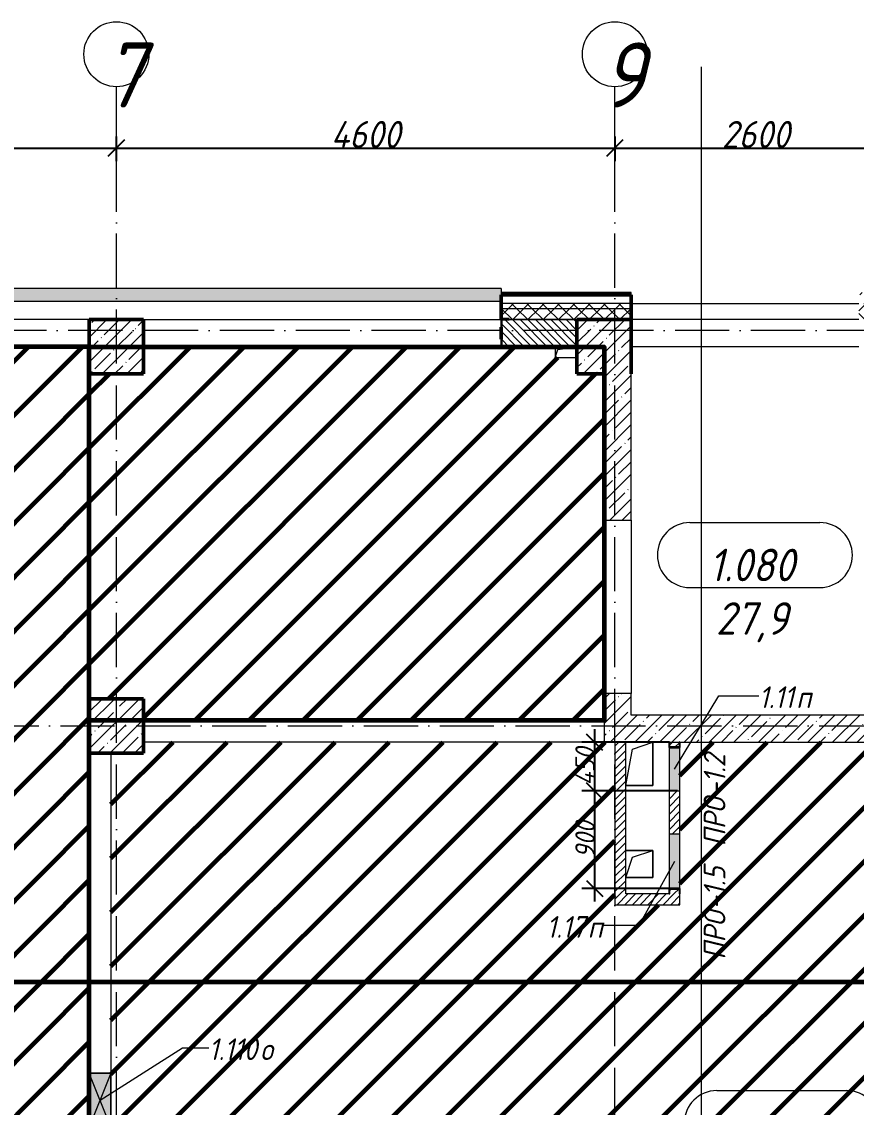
# Model space of a CAD drawing. Header units: millimetres. Extents: x -606178 to 312196, y -19338 to 632709.
# Drawn here: x -416854 to -409153, y 492255 to 502275 of the extents above; entities that cross this region are included whole.
import ezdxf

# ---------------------------------------------------------------- set-up
doc = ezdxf.new("R2010")
doc.units = ezdxf.units.MM
doc.linetypes.add('50_200_ШТРИХ_1Т_ш5_п1_п1_', pattern=[700, 500, -100, 0, -100])
for name, color, linetype, lineweight in [('6.4.1) Окр пт с инж. ПТ2.16', 3, 'Continuous', 60), ('A-____-____-DIMS', 7, 'Continuous', 9), ('A-DETL-GENF-OTLN', 7, 'Continuous', 9), ('A-FLOR-____-OTLN', 7, 'Continuous', 9), ('A-GENM-____-MCUT', 7, 'Continuous', 25), ('A-GENM-____-OTLN', 7, 'Continuous', 9), ('A-GENM-____-OTLN-1', 7, 'Continuous', 25), ('A-GLAZ-____-IDEN', 7, 'Continuous', 9), ('A-GLAZ-____-OTLN', 7, 'Continuous', 9), ('A-WALL-____-MCUT-1', 7, 'Continuous', 9), ('A-WALL-____-MCUT-2', 7, 'Continuous', 50), ('A-WALL-____-MCUT-3', 7, 'Continuous', 9), ('A-WALL-____-OTLN', 7, 'Continuous', 9), ('A-WALL-____-PATT-1', 7, 'Continuous', 9), ('A-WALL-FNSH-MCUT-1', 7, 'Continuous', 9), ('I-WALL-____-OTLN', 7, 'Continuous', 9), ('S-COLS-____-MCUT', 7, 'Continuous', 50), ('S-COLS-____-OTLN', 7, 'Continuous', 9), ('S-GRID-____-IDEN', 7, 'Continuous', 9), ('S-GRID-____-OTLN-1', 7, '50_200_ШТРИХ_1Т_ш5_п1_п1_', 9)]:
    doc.layers.add(name, color=color, linetype=linetype, lineweight=lineweight)
for name, color, linetype, lineweight, true_color in [('A-AREA-IDEN-1', 7, 'Continuous', 9, 0x000000), ('A-GLAZ-____-OTLN-1', 7, 'Continuous', 9, 0xc0c0c0), ('G-____-____-SYMB-1', 9, 'Continuous', 9, 0x808080)]:
    doc.layers.add(name, color=color, linetype=linetype, lineweight=lineweight, true_color=true_color)
doc.styles.add('ISOCPEUR_I', font='isocpeui.ttf', dxfattribs={"width": 0.9, "height": 2.5})
doc.styles.add('ISOCPEUR_I_10', font='isocpeui.ttf', dxfattribs={"width": 0.9, "height": 180})
doc.styles.add('ISOCPEUR_I_9', font='isocpeui.ttf', dxfattribs={"width": 0.9, "height": 250})
doc.dimstyles.new('ISO-1_8_0_9К_СРЕДНИЙ_Кладочные_3', dxfattribs={"dimscale": 304.8, "dimtxt": 179.276612, "dimasz": 0.492126, "dimexe": 0.393701, "dimexo": 0, "dimgap": 0, "dimtad": 1, "dimdec": 3, "dimrnd": 0.001, "dimdsep": 46, "dimtxsty": 'ISOCPEUR_I_10', "dimblk1": 'OBLIQUE', "dimblk2": 'OBLIQUE', "dimsah": 1, "dimcen": 0.09, "dimdle": 0.393701, "dimazin": 0, "dimtfac": 1, "dimtdec": 4, "dimtix": 1, "dimtmove": 0, "dimatfit": 3, "dimfxl": 1, "dimtvp": 1, "dimtolj": 1, "dimtzin": 0, "dimarcsym": 2})
doc.dimstyles.new('ISO-2_5_0_9К_БОЛЬШОЙ_ОСИ', dxfattribs={"dimscale": 304.8, "dimtxt": 248.995294, "dimasz": 0.492126, "dimexe": 0.393701, "dimexo": 0, "dimgap": 0, "dimtad": 1, "dimdec": 0, "dimzin": 0, "dimdsep": 46, "dimtxsty": 'ISOCPEUR_I_9', "dimblk1": 'OBLIQUE', "dimblk2": 'OBLIQUE', "dimsah": 1, "dimcen": 0.09, "dimdle": 0.393701, "dimazin": 0, "dimtfac": 1, "dimtdec": 4, "dimtix": 1, "dimtmove": 0, "dimatfit": 3, "dimfxl": 1, "dimtvp": 1, "dimtolj": 1, "dimtzin": 0, "dimarcsym": 2})
pattern_1 = [(45, (-425830.77, 451794.26), (-70.71068, 70.71068), []), (135, (-425830.77, 451794.26), (-70.71068, -70.71068), [])]
pattern_2 = [(45, (-425830.77, 451794.26), (-114.04925, 114.04925), []), (45, (-425716.72, 451794.26), (-114.04925, 114.04925), [201.612, -40.322, 3.353, -36.97])]
pattern_3 = [(45, (-425830.77, 451794.26), (-35.35534, 35.35534), [])]

# ---------------------------------------------------------------- blocks, each defined once
blk = doc.blocks.new('BSC_Колонна _Прямоугольная - 500х500-V7-АР1_План отверстий 1 этажа в осях 1-64_А-ГГ')
at = {"layer": 'S-COLS-____-OTLN'}
h = blk.add_hatch(dxfattribs=at)
h.set_pattern_fill('FP_35', color=256, style=0, pattern_type=2)
h.set_pattern_definition([(45, (-9850, -43981.04), (-114.04925, 114.04925), []), (45, (-9735.95, -43981.04), (-114.04925, 114.04925), [201.613, -40.323, 3.353, -36.97])])
h.paths.add_polyline_path([(-250, -250), (250, -250), (250, 250), (-250, 250)], flags=0)
at = {"layer": 'S-COLS-____-MCUT'}
for p, q in [((250, 250), (-250, 250)), ((-250, 250), (-250, -250)), ((250, -250), (250, 250)), ((-250, -250), (250, -250))]:
    blk.add_line(p, q, dxfattribs=at)
blk = doc.blocks.new('BSC_Колонна _Прямоугольная - 500х500-V80-АР1_План отверстий 1 этажа в осях 1-64_А-ГГ')
at = {"layer": 'S-COLS-____-OTLN'}
h = blk.add_hatch(dxfattribs=at)
h.set_pattern_fill('FP_112', color=256, style=0, pattern_type=2)
h.set_pattern_definition([(45, (-9850, -47481.04), (-114.04925, 114.04925), []), (45, (-9735.95, -47481.04), (-114.04925, 114.04925), [201.613, -40.323, 3.353, -36.97])])
h.paths.add_polyline_path([(-250, -250), (250, -250), (250, 250), (-250, 250)], flags=0)
at = {"layer": 'S-COLS-____-MCUT'}
for p, q in [((250, 250), (-250, 250)), ((-250, 250), (-250, -250)), ((250, -250), (250, 250)), ((-250, -250), (250, -250))]:
    blk.add_line(p, q, dxfattribs=at)
blk = doc.blocks.new('Фахверк_СКБ_Уголок - 250_2700-27497298-АР1_План отверстий 1 этажа в осях 1-64_А-ГГ')
at = {"layer": 'A-GENM-____-MCUT'}
for p, q in [((200, 181), (125, 181)), ((125, 181), (125, 106)), ((125, 106), (131, 106)), ((131, 106), (131, 175)), ((131, 175), (200, 175)), ((200, 175), (200, 181)), ((131, -6), (125, -6)), ((125, -6), (125, -81)), ((125, -81), (200, -81)), ((131, -75), (131, -6)), ((200, -75), (131, -75)), ((200, -81), (200, -75))]:
    blk.add_line(p, q, dxfattribs=at)
blk = doc.blocks.new('AR_Отверстие Ниша - Лючок-32403523-АР1_План отверстий 1 этажа в осях 1-64_А-ГГ')
at = {"layer": 'A-GLAZ-____-OTLN'}
blk.add_hatch(color=256, dxfattribs=at).paths.add_polyline_path([(-200, 50), (-200, -50), (200, -50), (200, 50), (153, 50)], flags=0)
for p, q in [((200, 50), (-200, 50)), ((-200, 50), (-200, -50)), ((-200, -50), (200, -50))]:
    blk.add_line(p, q, dxfattribs=at)
blk = doc.blocks.new('AR_Отверстие Ниша - Лючок-32403555-АР1_План отверстий 1 этажа в осях 1-64_А-ГГ')
at = {"layer": 'A-GLAZ-____-OTLN'}
blk.add_hatch(color=256, dxfattribs=at).paths.add_polyline_path([(-250, 50), (-250, -50), (250, -50), (250, 50)], flags=0)
for p, q in [((250, 50), (-250, 50)), ((250, -50), (250, 50)), ((-250, -50), (250, -50))]:
    blk.add_line(p, q, dxfattribs=at)
blk = doc.blocks.new('154_Фахверк_СКБ_Швеллер - Тип_100_4010_1-28088705-АР1_План отверстий 1 этажа в осях 1-64_А-ГГ')
at = {"layer": 'A-GENM-____-MCUT'}
for p, q in [((175, 50), (125, 50)), ((125, 50), (125, -50)), ((128, 47), (175, 47)), ((128, -47), (128, 47)), ((175, 47), (175, 50)), ((125, -50), (175, -50)), ((175, -47), (128, -47)), ((175, -50), (175, -47))]:
    blk.add_line(p, q, dxfattribs=at)
blk = doc.blocks.new('AR_Отверстие прямоугольное _в плите_ - AR_Отверстие прямоугольное _в плите_-30458064-АР1_План отверстий 1 этажа в осях 1-64_А-ГГ')
at = {"layer": 'A-GENM-____-OTLN'}
for p, q in [((125, 125), (-125, 125)), ((-63, 63), (125, 125)), ((125, -125), (125, 125)), ((-125, -125), (-63, 63)), ((-125, -125), (125, -125))]:
    blk.add_line(p, q, dxfattribs=at)
blk = doc.blocks.new('AR_Отверстие прямоугольное _в плите_ - AR_Отверстие прямоугольное _в плите_-V169-АР1_План отверстий 1 этажа в осях 1-64_А-ГГ')
at = {"layer": 'A-GENM-____-OTLN'}
for p, q in [((-125, -200), (-63, 137)), ((-63, 137), (125, 200)), ((125, -200), (125, 200)), ((-125, -200), (125, -200))]:
    blk.add_line(p, q, dxfattribs=at)
blk = doc.blocks.new('AR_Отверстие прямоугольное _в плите_ - AR_Отверстие прямоугольное _в плите_-30511731-АР1_План отверстий 1 этажа в осях 1-64_А-ГГ')
at = {"layer": 'A-GENM-____-OTLN'}
for p, q in [((-100, 50), (-100, -50)), ((-100, -50), (-75, 25)), ((-75, 25), (100, 50)), ((-100, -50), (100, -50))]:
    blk.add_line(p, q, dxfattribs=at)
blk = doc.blocks.new('Отлив_СКБ - Отлив витража_120_НВФ-31885342-АР1_План отверстий 1 этажа в осях 1-64_А-ГГ')
at = {"layer": 'A-GLAZ-____-OTLN-1'}
for points in [[(0, 0), (0, -2), (7800, -2), (7800, 0), (2810, 0)], [(0, -2), (0, -120), (7800, -120), (7800, -2), (2810, -2)]]:
    blk.add_hatch(color=256, dxfattribs=at).paths.add_polyline_path(points, flags=0)
at = {"layer": 'A-GLAZ-____-OTLN'}
for p, q in [((0, 0), (7800, 0)), ((7800, -2), (0, -2)), ((0, -120), (0, -83)), ((7800, -83), (7800, -120)), ((0, -120), (7800, -120))]:
    blk.add_line(p, q, dxfattribs=at)
blk = doc.blocks.new('AR_Отверстие прямоугольное _в стене__БезПР - AR_Отверстие прямоугольное _в стене__БезПР-36427908-АР1_План отверстий 1 этажа в осях 1-64_А-ГГ')
at = {"layer": 'A-GLAZ-____-OTLN'}
blk.add_hatch(color=256, dxfattribs=at).paths.add_polyline_path([(250, -100), (250, 100), (-250, 100), (-250, -100)], flags=0)
at = {"layer": 'A-DETL-GENF-OTLN'}
for p, q in [((-250, -100), (-250, 100)), ((-250, 100), (250, 100)), ((250, 100), (-250, -100)), ((-250, 100), (250, -100)), ((250, 100), (-250, 100)), ((-250, 100), (-250, -100)), ((250, 100), (250, -100)), ((250, -100), (250, 100)), ((250, -100), (-250, -100)), ((-250, -100), (250, -100))]:
    blk.add_line(p, q, dxfattribs=at)
at = {"layer": 'A-GLAZ-____-OTLN'}
blk.add_line((250, 100), (-250, 100), dxfattribs=at)
blk = doc.blocks.new('Ось сетки - Круг_Ø6_00__ISO-2_5_0_9K_-25732049-АР1_План отверстий 1 этажа в осях 1-64_А-ГГ')
at = {"layer": 'S-GRID-____-IDEN'}
blk.add_circle((0, 0), 3, dxfattribs=at)
blk = doc.blocks.new('_Oblique')
at = {"color": 0, "linetype": 'ByBlock', "lineweight": -2}
blk.add_line((-0.5, -0.5), (0.5, 0.5), dxfattribs=at)
blk = doc.blocks.new('*D4251')
at = {"layer": 'A-____-____-DIMS', "color": 0, "lineweight": -2, "transparency": 16777216}
for p, q in [((-411566, 494155), (-411566, 495295)), ((-410802, 495175), (-411686, 495175)), ((-410833, 494275), (-411686, 494275))]:
    blk.add_line(p, q, dxfattribs=at)
at = {"layer": 'Defpoints', "color": 0, "transparency": 16777216}
for p in [(-411566, 495175), (-410802, 495175), (-410833, 494275)]:
    blk.add_point(p, dxfattribs=at)
at = {"layer": 'A-____-____-DIMS', "color": 0, "lineweight": -2, "transparency": 16777216, "xscale": 150, "yscale": 150, "zscale": 150}
for p, rotation in [((-411566, 495175), 90), ((-411566, 494275), 270)]:
    blk.add_blockref('_Oblique', p, dxfattribs=dict(at, rotation=rotation))
at = {"layer": 'A-____-____-DIMS', "color": 0, "transparency": 16777216, "insert": (-411656, 494725), "char_height": 180, "width": 409.58, "attachment_point": 5, "rotation": 90, "style": 'ISOCPEUR_I_10'}
blk.add_mtext('\\A1;900', dxfattribs=at)
blk = doc.blocks.new('*D4252')
at = {"layer": 'A-____-____-DIMS', "color": 0, "lineweight": -2, "transparency": 16777216}
for p, q in [((-411566, 495055), (-411566, 495745)), ((-410881, 495625), (-411686, 495625)), ((-410802, 495175), (-411686, 495175))]:
    blk.add_line(p, q, dxfattribs=at)
at = {"layer": 'Defpoints', "color": 0, "transparency": 16777216}
for p in [(-411566, 495625), (-410881, 495625), (-410802, 495175)]:
    blk.add_point(p, dxfattribs=at)
at = {"layer": 'A-____-____-DIMS', "color": 0, "lineweight": -2, "transparency": 16777216, "xscale": 150, "yscale": 150, "zscale": 150}
for p, rotation in [((-411566, 495625), 90), ((-411566, 495175), 270)]:
    blk.add_blockref('_Oblique', p, dxfattribs=dict(at, rotation=rotation))
at = {"layer": 'A-____-____-DIMS', "color": 0, "transparency": 16777216, "insert": (-411656, 495400), "char_height": 180, "width": 426.13, "attachment_point": 5, "rotation": 90, "style": 'ISOCPEUR_I_10'}
blk.add_mtext('\\A1;450', dxfattribs=at)
blk = doc.blocks.new('*D4282')
at = {"layer": 'A-____-____-DIMS', "color": 0, "lineweight": -2, "transparency": 16777216}
for p, q in [((-420381, 501215), (-420381, 500989)), ((-415981, 501215), (-415981, 500989)), ((-420501, 501109), (-415861, 501109))]:
    blk.add_line(p, q, dxfattribs=at)
at = {"layer": 'Defpoints', "color": 0, "transparency": 16777216}
for p in [(-420381, 501215), (-415981, 501215), (-415981, 501109)]:
    blk.add_point(p, dxfattribs=at)
at = {"layer": 'A-____-____-DIMS', "color": 0, "lineweight": -2, "transparency": 16777216, "xscale": 150, "yscale": 150, "zscale": 150, "rotation": 180}
blk.add_blockref('_Oblique', (-420381, 501109), dxfattribs=at)
at = {"layer": 'A-____-____-DIMS', "color": 0, "lineweight": -2, "transparency": 16777216, "xscale": 150, "yscale": 150, "zscale": 150}
blk.add_blockref('_Oblique', (-415981, 501109), dxfattribs=at)
at = {"layer": 'A-____-____-DIMS', "color": 0, "transparency": 16777216, "insert": (-418181, 501234), "char_height": 250, "width": 804.45, "attachment_point": 5, "style": 'ISOCPEUR_I_9'}
blk.add_mtext('\\A1;4400', dxfattribs=at)
blk = doc.blocks.new('*D4283')
at = {"layer": 'A-____-____-DIMS', "color": 0, "lineweight": -2, "transparency": 16777216}
for p, q in [((-415981, 501215), (-415981, 500989)), ((-411381, 501215), (-411381, 500989)), ((-416101, 501109), (-411261, 501109))]:
    blk.add_line(p, q, dxfattribs=at)
at = {"layer": 'Defpoints', "color": 0, "transparency": 16777216}
for p in [(-415981, 501215), (-411381, 501215), (-411381, 501109)]:
    blk.add_point(p, dxfattribs=at)
at = {"layer": 'A-____-____-DIMS', "color": 0, "lineweight": -2, "transparency": 16777216, "xscale": 150, "yscale": 150, "zscale": 150, "rotation": 180}
blk.add_blockref('_Oblique', (-415981, 501109), dxfattribs=at)
at = {"layer": 'A-____-____-DIMS', "color": 0, "lineweight": -2, "transparency": 16777216, "xscale": 150, "yscale": 150, "zscale": 150}
blk.add_blockref('_Oblique', (-411381, 501109), dxfattribs=at)
at = {"layer": 'A-____-____-DIMS', "color": 0, "transparency": 16777216, "insert": (-413681, 501234), "char_height": 250, "width": 781.46, "attachment_point": 5, "style": 'ISOCPEUR_I_9'}
blk.add_mtext('\\A1;4600', dxfattribs=at)
blk = doc.blocks.new('*D4284')
at = {"layer": 'A-____-____-DIMS', "color": 0, "lineweight": -2, "transparency": 16777216}
for p, q in [((-411381, 501215), (-411381, 500989)), ((-408781, 501215), (-408781, 500989)), ((-411501, 501109), (-408661, 501109))]:
    blk.add_line(p, q, dxfattribs=at)
at = {"layer": 'Defpoints', "color": 0, "transparency": 16777216}
for p in [(-411381, 501215), (-408781, 501215), (-408781, 501109)]:
    blk.add_point(p, dxfattribs=at)
at = {"layer": 'A-____-____-DIMS', "color": 0, "lineweight": -2, "transparency": 16777216, "xscale": 150, "yscale": 150, "zscale": 150, "rotation": 180}
blk.add_blockref('_Oblique', (-411381, 501109), dxfattribs=at)
at = {"layer": 'A-____-____-DIMS', "color": 0, "lineweight": -2, "transparency": 16777216, "xscale": 150, "yscale": 150, "zscale": 150}
blk.add_blockref('_Oblique', (-408781, 501109), dxfattribs=at)
at = {"layer": 'A-____-____-DIMS', "color": 0, "transparency": 16777216, "insert": (-410081, 501234), "char_height": 250, "width": 758.48, "attachment_point": 5, "style": 'ISOCPEUR_I_9'}
blk.add_mtext('\\A1;2600', dxfattribs=at)
blk = doc.blocks.new('AAR_СКБ_Марка_помещения_1_5 ммп - Номер _ Площадь-27962135-АИ_План этажа_Стены_1')
at = {"layer": 'A-AREA-IDEN-1'}
for p, q in [((-2.987, 3), (3.013, 3)), ((-2.987, 0), (3.013, 0))]:
    blk.add_line(p, q, dxfattribs=at)
for centre, start, end in [((-2.987, 1.5), 90, 270), ((3.013, 1.5), 270, 90)]:
    blk.add_arc(centre, 1.5, start, end, dxfattribs=at)

msp = doc.modelspace()

# ---------------------------------------------------------------- hatches: boundary and pattern name
at = {"layer": '6.4.1) Окр пт с инж. ПТ2.16'}
h = msp.add_hatch(dxfattribs=at)
h.set_pattern_fill('ANSI31', color=256, scale=111)
h.paths.add_polyline_path([(-416230.7712, 499275.3011), (-420230.7712, 499275.3011), (-420230.7712, 461025.3011), (-416230.7712, 461025.3011), (-416230.7712, 470075.3011), (-416930.7712, 470075.3011), (-416930.7712, 478525.3011), (-416230.7712, 478525.3011)])
h = msp.add_hatch(dxfattribs=at)
h.set_pattern_fill('ANSI31', color=256, scale=111)
h.paths.add_polyline_path([(-411480.7712, 499025.3011), (-411730.7712, 499025.3011), (-411730.7712, 499175.3011), (-411930.7712, 499175.3011), (-411930.7712, 499275.3011), (-412355.7712, 499275.3011), (-412355.7712, 499269.3011), (-412430.7712, 499269.3011), (-415730.7712, 499274.5117), (-415730.7712, 499025.3011), (-416230.7712, 499025.3011), (-416230.7712, 496025.3011), (-415730.7712, 496025.3011), (-415730.7712, 495825.3011), (-411480.7712, 495825.3011)])
h = msp.add_hatch(dxfattribs=at)
h.set_pattern_fill('ANSI31', color=256, scale=111)
h.paths.add_polyline_path([(-402630.7712, 492725.3011), (-402630.7712, 493125.3011), (-402530.7712, 493125.3011), (-402530.7712, 493500.3011), (-402536.7712, 493500.3011), (-402536.7712, 493575.3011), (-402530.7712, 493575.3011), (-402530.7712, 495375.3011), (-402780.7712, 495375.3011), (-402780.7712, 495625.3011), (-405930.7712, 495625.3011), (-405930.7712, 494975.3011), (-408930.7712, 494975.3011), (-408930.7712, 495625.3011), (-410780.7712, 495625.3011), (-410780.7712, 495575.3011), (-410780.7712, 495175.3011), (-410780.7712, 494775.3011), (-410780.7712, 494275.3011), (-410780.7712, 494225.3011), (-410780.7712, 494125.3011), (-411380.7712, 494125.3011), (-411380.7712, 495625.3011), (-411480.7712, 495625.3011), (-415730.7712, 495625.3011), (-415730.7712, 495525.3011), (-416030.7712, 495525.3011), (-416030.7712, 492570.3011), (-416030.7712, 492070.3011), (-416030.7712, 490525.3011), (-415730.7712, 490525.3011), (-415730.7712, 490025.3011), (-416030.7712, 490025.3011), (-416030.7712, 488025.3011), (-411355.7712, 488025.3011), (-411355.7712, 488031.3011), (-411280.7712, 488031.3011), (-411030.7712, 488025.3011), (-410730.7712, 488025.3011), (-406480.7712, 488025.3011), (-406480.7712, 487400.3011), (-402530.7712, 487400.3011), (-402530.7712, 487450.3011), (-402536.7712, 487450.3011), (-402536.7712, 487525.3011), (-402530.7712, 489325.3011), (-402536.7712, 489325.3011), (-402536.7712, 489400.3011), (-402534.6112, 489625.3011), (-402630.7712, 489625.3011), (-402630.7712, 490025.3011), (-402980.7712, 490025.3011), (-402980.7712, 490525.3011), (-402530.7712, 490525.3011), (-402530.7712, 492325.3011), (-402536.7712, 492325.3011), (-402536.7712, 492400.3011), (-402534.9985, 492725.3011)])
h.paths.add_polyline_path([(-411230.7712, 491075.3011), (-411230.7712, 490525.3011), (-411230.7712, 490025.3011), (-411930.7712, 490025.3011), (-411930.7712, 490525.3011), (-411930.7712, 491075.3011)], flags=16)
h.paths.add_polyline_path([(-411330.7712, 490975.3011), (-411330.7712, 490525.3011), (-411830.7712, 490525.3011), (-411830.7712, 490975.3011)], flags=0)
h.paths.add_polyline_path([(-411030.7712, 489625.3011), (-411030.7712, 488425.3011), (-411230.7712, 488425.3011), (-411230.7712, 489625.3011)], flags=16)
at = {"layer": 'A-WALL-____-PATT-1'}
h = msp.add_hatch(dxfattribs=at)
h.set_pattern_fill('FP_3', color=256, style=0, pattern_type=2)
h.set_pattern_definition([(45, (-425830.77, 451794.26), (-85.53659, 85.53659), []), (45, (-425773.75, 451794.26), (-85.53659, 85.53659), [])])
h.paths.add_polyline_path([(-402050.7712, 499755.3011), (-402050.7712, 499775.3011), (-407130.7712, 499775.3011), (-407130.7712, 499755.3011), (-402868.6855, 499755.3011)], flags=0)
h.paths.add_polyline_path([(-408530.7712, 499755.3011), (-408530.7712, 499775.3011), (-409130.7712, 499775.3011), (-409130.7712, 499755.3011)], flags=0)
h.paths.add_polyline_path([(-411230.7712, 499755.3011), (-411230.7712, 499775.3011), (-412430.7712, 499775.3011), (-412430.7712, 499755.3011), (-411706.007, 499755.3011)], flags=0)
h.paths.add_polyline_path([(-420230.7712, 499755.3011), (-420230.7712, 499775.3011), (-428510.7712, 499775.3011), (-428510.7712, 499755.3011), (-420543.3284, 499755.3011)], flags=0)
h = msp.add_hatch(dxfattribs=at)
h.set_pattern_fill('FP_1', color=256, style=0, pattern_type=2)
h.set_pattern_definition(pattern_1)
h.paths.add_polyline_path([(-402180.7712, 499625.3011), (-402130.7712, 499625.3011), (-402130.7712, 499675.3011), (-407130.7712, 499675.3011), (-407130.7712, 499625.3011), (-402868.6855, 499625.3011)], flags=0)
h.paths.add_polyline_path([(-411230.7712, 499625.3011), (-411230.7712, 499675.3011), (-412430.7712, 499675.3011), (-412430.7712, 499625.3011), (-411706.007, 499625.3011)], flags=0)
h.paths.add_polyline_path([(-409130.7712, 499625.3011), (-408530.7712, 499625.3011), (-408530.7712, 499675.3011), (-409130.7712, 499675.3011)], flags=0)
h.paths.add_polyline_path([(-420543.3284, 499625.3011), (-420230.7712, 499625.3011), (-420230.7712, 499675.3011), (-428430.7712, 499675.3011), (-428430.7712, 499625.3011), (-422310.7927, 499625.3011)], flags=0)
h = msp.add_hatch(dxfattribs=at)
h.set_pattern_fill('FP_1', color=256, style=0, pattern_type=2)
h.set_pattern_definition(pattern_1)
h.paths.add_polyline_path([(-402280.7712, 499525.3011), (-402180.7712, 499525.3011), (-402180.7712, 499625.3011), (-407130.7712, 499625.3011), (-407130.7712, 499525.3011), (-402868.6855, 499525.3011)], flags=0)
h.paths.add_polyline_path([(-408530.7712, 499525.3011), (-408530.7712, 499625.3011), (-409130.7712, 499625.3011), (-409130.7712, 499525.3011)], flags=0)
h.paths.add_polyline_path([(-411706.007, 499525.3011), (-411230.7712, 499525.3011), (-411230.7712, 499625.3011), (-412430.7712, 499625.3011), (-412430.7712, 499531.3011), (-412355.7712, 499531.3011), (-412355.7712, 499525.3011), (-411730.7712, 499525.3011)], flags=0)
h.paths.add_polyline_path([(-420230.7712, 499525.3011), (-420230.7712, 499625.3011), (-428380.7712, 499625.3011), (-428380.7712, 499525.3011), (-420543.3284, 499525.3011)], flags=0)
h = msp.add_hatch(dxfattribs=at)
h.set_pattern_fill('FP_6', color=256, style=0, pattern_type=2)
h.set_pattern_definition([(135, (-425830.77, 451794.26), (-35.35534, -35.35534), [])])
h.paths.add_polyline_path([(-412355.7712, 499275.3011), (-411730.7712, 499275.3011), (-411730.7712, 499525.3011), (-412424.7712, 499525.3011), (-412424.7712, 499456.3011), (-412430.7712, 499456.3011), (-412430.7712, 499344.3011), (-412424.7712, 499344.3011), (-412424.7712, 499275.3011)], flags=0)
h = msp.add_hatch(dxfattribs=at)
h.set_pattern_fill('FP_27', color=256, style=0, pattern_type=2)
h.set_pattern_definition(pattern_2)
h.paths.add_polyline_path([(-411480.7712, 495625.3011), (-411230.7712, 495625.3011), (-411230.7712, 496075.3011), (-411480.7712, 496075.3011)], flags=0)
h.paths.add_polyline_path([(-411230.7712, 497675.3011), (-411230.7712, 499025.3011), (-411480.7712, 499025.3011), (-411480.7712, 497675.3011)], flags=0)
h = msp.add_hatch(dxfattribs=at)
h.set_pattern_fill('FP_27', color=256, style=0, pattern_type=2)
h.set_pattern_definition(pattern_2)
h.paths.add_polyline_path([(-402780.7712, 495625.3011), (-402780.7712, 495875.3011), (-411230.7712, 495875.3011), (-411230.7712, 495625.3011), (-404636.1498, 495625.3011)], flags=0)
h = msp.add_hatch(dxfattribs=at)
h.set_pattern_fill('FP_5', color=256, style=0, pattern_type=2)
h.set_pattern_definition(pattern_3)
h.paths.add_polyline_path([(-411280.7712, 494225.3011), (-411280.7712, 495625.3011), (-411380.7712, 495625.3011), (-411380.7712, 494225.3011)], flags=0)
h = msp.add_hatch(dxfattribs=at)
h.set_pattern_fill('FP_5', color=256, style=0, pattern_type=2)
h.set_pattern_definition(pattern_3)
h.paths.add_polyline_path([(-410783.7712, 494225.3011), (-410783.7712, 494272.3011), (-410877.7712, 494272.3011), (-410877.7712, 494225.3011), (-410830.7712, 494225.3011)], flags=0)
h.paths.add_polyline_path([(-410880.7712, 494775.3011), (-410780.7712, 494775.3011), (-410780.7712, 495175.3011), (-410880.7712, 495175.3011)], flags=0)
h.paths.add_polyline_path([(-410783.7712, 495578.3011), (-410783.7712, 495625.3011), (-410877.7712, 495625.3011), (-410877.7712, 495578.3011)], flags=0)
h = msp.add_hatch(dxfattribs=at)
h.set_pattern_fill('FP_5', color=256, style=0, pattern_type=2)
h.set_pattern_definition(pattern_3)
h.paths.add_polyline_path([(-411380.7712, 494125.3011), (-410780.7712, 494125.3011), (-410780.7712, 494225.3011), (-411380.7712, 494225.3011)], flags=0)
at = {"layer": 'S-COLS-____-OTLN'}
h = msp.add_hatch(dxfattribs=at)
h.set_pattern_fill('FP_27', color=256, style=0, pattern_type=2)
h.set_pattern_definition(pattern_2)
h.paths.add_polyline_path([(-411730.7712, 499025.3011), (-411230.7712, 499025.3011), (-411230.7712, 499525.3011), (-411730.7712, 499525.3011)], flags=0)

# ---------------------------------------------------------------- linework, layer by layer
at = {"layer": '6.4.1) Окр пт с инж. ПТ2.16'}
for points in [[(-420230.7712, 461025.3011), (-416230.7712, 461025.3011), (-416230.7712, 499275.3011), (-420230.7712, 499275.3011)], [(-416230.7712, 499275.3011), (-411480.7712, 499275.3011), (-411480.7712, 495825.3011), (-416230.7712, 495825.3011)]]:
    msp.add_lwpolyline(points, close=True, dxfattribs=at)
at = {"layer": '6.4.1) Окр пт с инж. ПТ2.16', "color": 1}
msp.add_lwpolyline([(-419942.9212, 493412.9354), (-406241.8589, 493412.9354)], dxfattribs=at)
at = {"layer": 'A-FLOR-____-OTLN'}
for p, q in [((-411030.7712, 495625.3011), (-411030.7712, 495225.3011)), ((-411030.7712, 495225.3011), (-411280.7712, 495225.3011)), ((-411280.7712, 494625.3011), (-411030.7712, 494625.3011)), ((-411030.7712, 494625.3011), (-411030.7712, 494375.3011)), ((-411030.7712, 494375.3011), (-411280.7712, 494375.3011))]:
    msp.add_line(p, q, dxfattribs=at)
at = {"layer": 'A-GLAZ-____-IDEN'}
for p, q in [((-410830.7712, 495375.3011), (-410419.9455, 496053.0365)), ((-410419.9455, 496053.0365), (-410052.3408, 496053.0365)), ((-410830.7712, 494525.3011), (-411159.3945, 493932.5795)), ((-411159.3945, 493932.5795), (-411488.0177, 493932.5795)), ((-416130.7712, 492320.3011), (-415371.6854, 492803.6522)), ((-415371.6854, 492803.6522), (-415128.9, 492803.6522))]:
    msp.add_line(p, q, dxfattribs=at)
at = {"layer": 'A-WALL-____-MCUT-1'}
for p, q in [((-411480.7712, 499025.3011), (-411480.7712, 497675.3011)), ((-411230.7712, 497675.3011), (-411230.7712, 499025.3011)), ((-411480.7712, 497675.3011), (-411230.7712, 497675.3011)), ((-411480.7712, 496075.3011), (-411480.7712, 495625.3011)), ((-411230.7712, 496075.3011), (-411480.7712, 496075.3011)), ((-411230.7712, 495875.3011), (-411230.7712, 496075.3011)), ((-402780.7712, 495875.3011), (-411230.7712, 495875.3011)), ((-411480.7712, 495625.3011), (-410880.7712, 495625.3011)), ((-410877.7712, 495625.3011), (-410783.7712, 495625.3011)), ((-410780.7712, 495625.3011), (-402780.7712, 495625.3011))]:
    msp.add_line(p, q, dxfattribs=at)
at = {"layer": 'A-WALL-____-MCUT-2'}
for p, q in [((-412430.7712, 499755.3011), (-412430.7712, 499531.3011)), ((-411230.7712, 499755.3011), (-412430.7712, 499755.3011)), ((-411230.7712, 499525.3011), (-411230.7712, 499755.3011)), ((-411730.7712, 499525.3011), (-411230.7712, 499525.3011)), ((-411730.7712, 499275.3011), (-411730.7712, 499525.3011)), ((-412430.7712, 499456.3011), (-412430.7712, 499344.3011)), ((-412355.7712, 499275.3011), (-411730.7712, 499275.3011))]:
    msp.add_line(p, q, dxfattribs=at)
at = {"layer": 'A-WALL-____-MCUT-3'}
for p, q in [((-411230.7712, 499675.3011), (-412430.7712, 499675.3011)), ((-411230.7712, 499625.3011), (-412430.7712, 499625.3011)), ((-412355.7712, 499525.3011), (-411730.7712, 499525.3011)), ((-411730.7712, 499525.3011), (-412355.7712, 499525.3011))]:
    msp.add_line(p, q, dxfattribs=at)
at = {"layer": 'A-WALL-____-OTLN'}
for p, q in [((-411230.7712, 499675.3011), (-409130.7712, 499675.3011)), ((-416230.7712, 499525.3011), (-420230.7712, 499525.3011)), ((-415730.7712, 499525.3011), (-415730.7712, 499525.3011)), ((-415730.7712, 499525.3011), (-412430.7712, 499525.3011)), ((-409130.7712, 499525.3011), (-411230.7712, 499525.3011)), ((-416230.7712, 499275.3011), (-420230.7712, 499275.3011)), ((-412430.7712, 499275.3011), (-415730.7712, 499275.3011)), ((-409130.7712, 499275.3011), (-411230.7712, 499275.3011)), ((-411480.7712, 496075.3011), (-411480.7712, 497675.3011)), ((-411230.7712, 497675.3011), (-411230.7712, 496075.3011))]:
    msp.add_line(p, q, dxfattribs=at)
at = {"layer": 'A-WALL-FNSH-MCUT-1'}
for p, q in [((-411230.7712, 499775.3011), (-412430.7712, 499775.3011)), ((-412430.7712, 499775.3011), (-412430.7712, 499755.3011)), ((-411230.7712, 499755.3011), (-411230.7712, 499775.3011)), ((-411380.7712, 495625.3011), (-411380.7712, 494125.3011)), ((-411280.7712, 494225.3011), (-411280.7712, 495625.3011)), ((-410880.7712, 495175.3011), (-410880.7712, 494775.3011)), ((-410780.7712, 494775.3011), (-410780.7712, 495175.3011)), ((-410880.7712, 494225.3011), (-411280.7712, 494225.3011)), ((-410780.7712, 494125.3011), (-410780.7712, 494225.3011)), ((-411380.7712, 494125.3011), (-410780.7712, 494125.3011))]:
    msp.add_line(p, q, dxfattribs=at)
at = {"layer": 'G-____-____-SYMB-1'}
msp.add_line((-410584.5002, 501859.166), (-410584.5002, 447123.2799), dxfattribs=at)
at = {"layer": 'I-WALL-____-OTLN'}
for p, q in [((-415730.7712, 495825.3011), (-411480.7712, 495825.3011)), ((-411480.7712, 495625.3011), (-415730.7712, 495625.3011)), ((-416230.7712, 492570.3011), (-416230.7712, 495525.3011)), ((-416030.7712, 495525.3011), (-416030.7712, 492570.3011))]:
    msp.add_line(p, q, dxfattribs=at)
at = {"layer": 'S-COLS-____-MCUT'}
for p, q in [((-411230.7712, 499525.3011), (-411730.7712, 499525.3011)), ((-411730.7712, 499525.3011), (-411730.7712, 499025.3011)), ((-411230.7712, 499025.3011), (-411230.7712, 499525.3011)), ((-411730.7712, 499025.3011), (-411480.7712, 499025.3011))]:
    msp.add_line(p, q, dxfattribs=at)
at = {"layer": 'S-GRID-____-OTLN-1'}
for p, q in [((-415980.7712, 447311.6528), (-415980.7712, 501675.2188)), ((-411380.7712, 447311.6528), (-411380.7712, 501675.2188)), ((-399123.032, 499425.3011), (-430499.5414, 499425.3011)), ((-430499.5414, 495775.3011), (-399123.032, 495775.3011))]:
    msp.add_line(p, q, dxfattribs=at)

# ---------------------------------------------------------------- block references
at = {"layer": 'A-AREA-IDEN-1', "xscale": 199.9999999999999, "yscale": 199.9999999999999, "zscale": 199.9999999999999}
for p in [(-410091.1942, 497052.4852), (-409843.2014, 491809.2088)]:
    msp.add_blockref('AAR_СКБ_Марка_помещения_1_5 ммп - Номер _ Площадь-27962135-АИ_План этажа_Стены_1', p, dxfattribs=at)
at = {"layer": 'A-GENM-____-OTLN'}
for name, p in [('AR_Отверстие прямоугольное _в плите_ - AR_Отверстие прямоугольное _в плите_-30511731-АР1_План отверстий 1 этажа в осях 1-64_А-ГГ', (-411830.7712, 499225.3011)), ('AR_Отверстие прямоугольное _в плите_ - AR_Отверстие прямоугольное _в плите_-V169-АР1_План отверстий 1 этажа в осях 1-64_А-ГГ', (-411155.7712, 495425.3011)), ('AR_Отверстие прямоугольное _в плите_ - AR_Отверстие прямоугольное _в плите_-30458064-АР1_План отверстий 1 этажа в осях 1-64_А-ГГ', (-411155.7712, 494500.3011))]:
    msp.add_blockref(name, p, dxfattribs=at)
at = {"layer": 'A-GENM-____-OTLN-1'}
msp.add_blockref('Фахверк_СКБ_Уголок - 250_2700-27497298-АР1_План отверстий 1 этажа в осях 1-64_А-ГГ', (-412555.7712, 499350.3011), dxfattribs=at)
for p, rotation in [((-410830.7712, 495450.3011), 90), ((-410830.7712, 494400.3011), 270)]:
    msp.add_blockref('154_Фахверк_СКБ_Швеллер - Тип_100_4010_1-28088705-АР1_План отверстий 1 этажа в осях 1-64_А-ГГ', p, dxfattribs=dict(at, rotation=rotation))
at = {"layer": 'A-GLAZ-____-OTLN'}
for name, p, rotation in [('Отлив_СКБ - Отлив витража_120_НВФ-31885342-АР1_План отверстий 1 этажа в осях 1-64_А-ГГ', (-412430.7712, 499692.3011), 180), ('AR_Отверстие Ниша - Лючок-32403523-АР1_План отверстий 1 этажа в осях 1-64_А-ГГ', (-410830.7712, 495375.3011), 90), ('AR_Отверстие Ниша - Лючок-32403555-АР1_План отверстий 1 этажа в осях 1-64_А-ГГ', (-410830.7712, 494525.3011), 90), ('AR_Отверстие прямоугольное _в стене__БезПР - AR_Отверстие прямоугольное _в стене__БезПР-36427908-АР1_План отверстий 1 этажа в осях 1-64_А-ГГ', (-416130.7712, 492320.3011), 269.9999999999999)]:
    msp.add_blockref(name, p, dxfattribs=dict(at, rotation=rotation))
at = {"layer": 'S-COLS-____-OTLN'}
for name, p in [('BSC_Колонна _Прямоугольная - 500х500-V80-АР1_План отверстий 1 этажа в осях 1-64_А-ГГ', (-415980.7712, 499275.3011)), ('BSC_Колонна _Прямоугольная - 500х500-V7-АР1_План отверстий 1 этажа в осях 1-64_А-ГГ', (-415980.7712, 495775.3011))]:
    msp.add_blockref(name, p, dxfattribs=at)
at = {"layer": 'S-GRID-____-IDEN', "xscale": 99.99999999999993, "yscale": 99.99999999999993, "zscale": 99.99999999999993}
for p in [(-415980.7712, 501975.2188), (-411380.7712, 501975.2188)]:
    msp.add_blockref('Ось сетки - Круг_Ø6_00__ISO-2_5_0_9K_-25732049-АР1_План отверстий 1 этажа в осях 1-64_А-ГГ', p, dxfattribs=at)

# ---------------------------------------------------------------- texts
at = {"layer": 'A-AREA-IDEN-1', "char_height": 300, "attachment_point": 8, "line_spacing_factor": 1.139951, "style": 'ISOCPEUR_I'}
for s, insert, width in [('\\pxqc,t8.46667,16.93333,25.4,33.86667,42.33333,50.8,59.26667,67.73333,76.2,84.66667,93.13333,101.6,110.06667,118.53333,127,135.46667,143.93333,152.4,160.86667,169.33333,177.8,186.26667,194.73333,203.2,211.66667,220.13333,228.6,237.06667,245.53333,254,262.46667,270.93333;{1.080}', (-410116.6232, 497110.815), 900), ('\\pxqc,t8.46667,16.93333,25.4,33.86667,42.33333,50.8,59.26667,67.73333,76.2,84.66667,93.13333,101.6,110.06667,118.53333,127,135.46667,143.93333,152.4,160.86667,169.33333,177.8,186.26667,194.73333,203.2,211.66667,220.13333,228.6,237.06667,245.53333,254,262.46667,270.93333;{27,9}', (-410115.6232, 496546.8671), 754)]:
    msp.add_mtext(s, dxfattribs=dict(at, insert=insert, width=width))
at = {"layer": 'A-GLAZ-____-IDEN', "char_height": 200, "attachment_point": 1, "style": 'ISOCPEUR_I_9'}
for s, insert, width in [('1.11', (-410052.3408, 496140.6511), 418.480875), ('\\fISOCPEUR|b0|i1|c204|p34|;\\W.9;п', (-409707.0595, 496140.6511), 158.734125), ('1.17', (-412012.3763, 494020.1941), 461.772), ('\\fISOCPEUR|b0|i1|c204|p34|;\\W.9;п', (-411631.3763, 494020.1941), 158.734125), ('1.110', (-415128.9, 492891.2668), 577.215), ('\\fISOCPEUR|b0|i1|c204|p34|;\\W.9;о', (-414652.65, 492891.2668), 158.734125)]:
    msp.add_mtext(s, dxfattribs=dict(at, insert=insert, width=width))
at = {"layer": 'A-GLAZ-____-IDEN', "char_height": 200, "attachment_point": 1, "rotation": 90, "style": 'ISOCPEUR_I_9'}
for s, insert, width in [('-1.2', (-410560.5237, 495127.9116), 505.063125), ('ПРО', (-410560.5237, 494663.5679), 562.784625), ('-1.5', (-410560.5237, 494081.7209), 505.063125), ('ПРО', (-410560.5237, 493617.3771), 562.784625)]:
    msp.add_mtext(s, dxfattribs=dict(at, insert=insert, width=width))
at = {"layer": 'S-GRID-____-IDEN', "char_height": 600, "width": 202.02525, "attachment_point": 1, "style": 'ISOCPEUR_I'}
for s, insert in [('\\fISOCPEUR|b0|i1|c204|p34|;\\W.9;7', (-416102.4495, 502083.9934)), ('\\fISOCPEUR|b0|i1|c204|p34|;\\W.9;9', (-411502.4495, 502083.9934))]:
    msp.add_mtext(s, dxfattribs=dict(at, insert=insert))

# ---------------------------------------------------------------- dimensions: what is measured, and where the dimension line sits
at = {"layer": 'A-____-____-DIMS'}
for base, p1, p2, override, picture, middle in [((-415980.7712, 501109.0434), (-420380.7712, 501215.1095), (-415980.7712, 501215.1095), {"dimpost": '<>', "dimfxl": 4400}, '*D4282', (-418180.7712, 501234.0434)), ((-411380.7712, 501109.0434), (-415980.7712, 501215.1095), (-411380.7712, 501215.1095), {"dimpost": '<>', "dimfxl": 4600}, '*D4283', (-413680.7712, 501234.0434)), ((-408780.7712, 501109.0434), (-411380.7712, 501215.1095), (-408780.7712, 501215.1095), {"dimpost": '<>', "dimfxl": 2600}, '*D4284', (-410080.7712, 501234.0434))]:
    dim = msp.add_linear_dim(base=base, p1=p1, p2=p2, dimstyle='ISO-2_5_0_9К_БОЛЬШОЙ_ОСИ', override=override, dxfattribs=at)
    dim.commit()
    dim.dimension.update_dxf_attribs({"geometry": picture, "text_midpoint": middle})
for base, p1, p2, override, picture, middle in [((-411565.9487, 495625.3011), (-410801.9282, 495175.3011), (-410880.7712, 495625.3011), {"dimpost": '<>', "dimfxl": 456.854705}, '*D4252', (-411655.9487, 495400.3011)), ((-411565.9487, 495175.3011), (-410832.7979, 494275.3011), (-410801.9282, 495175.3011), {"dimpost": '<>', "dimfxl": 900.529256}, '*D4251', (-411655.9487, 494725.3011))]:
    dim = msp.add_linear_dim(base=base, p1=p1, p2=p2, angle=90, dimstyle='ISO-1_8_0_9К_СРЕДНИЙ_Кладочные_3', override=override, dxfattribs=at)
    dim.commit()
    dim.dimension.update_dxf_attribs({"geometry": picture, "text_midpoint": middle})

doc.saveas('drawing.dxf')
